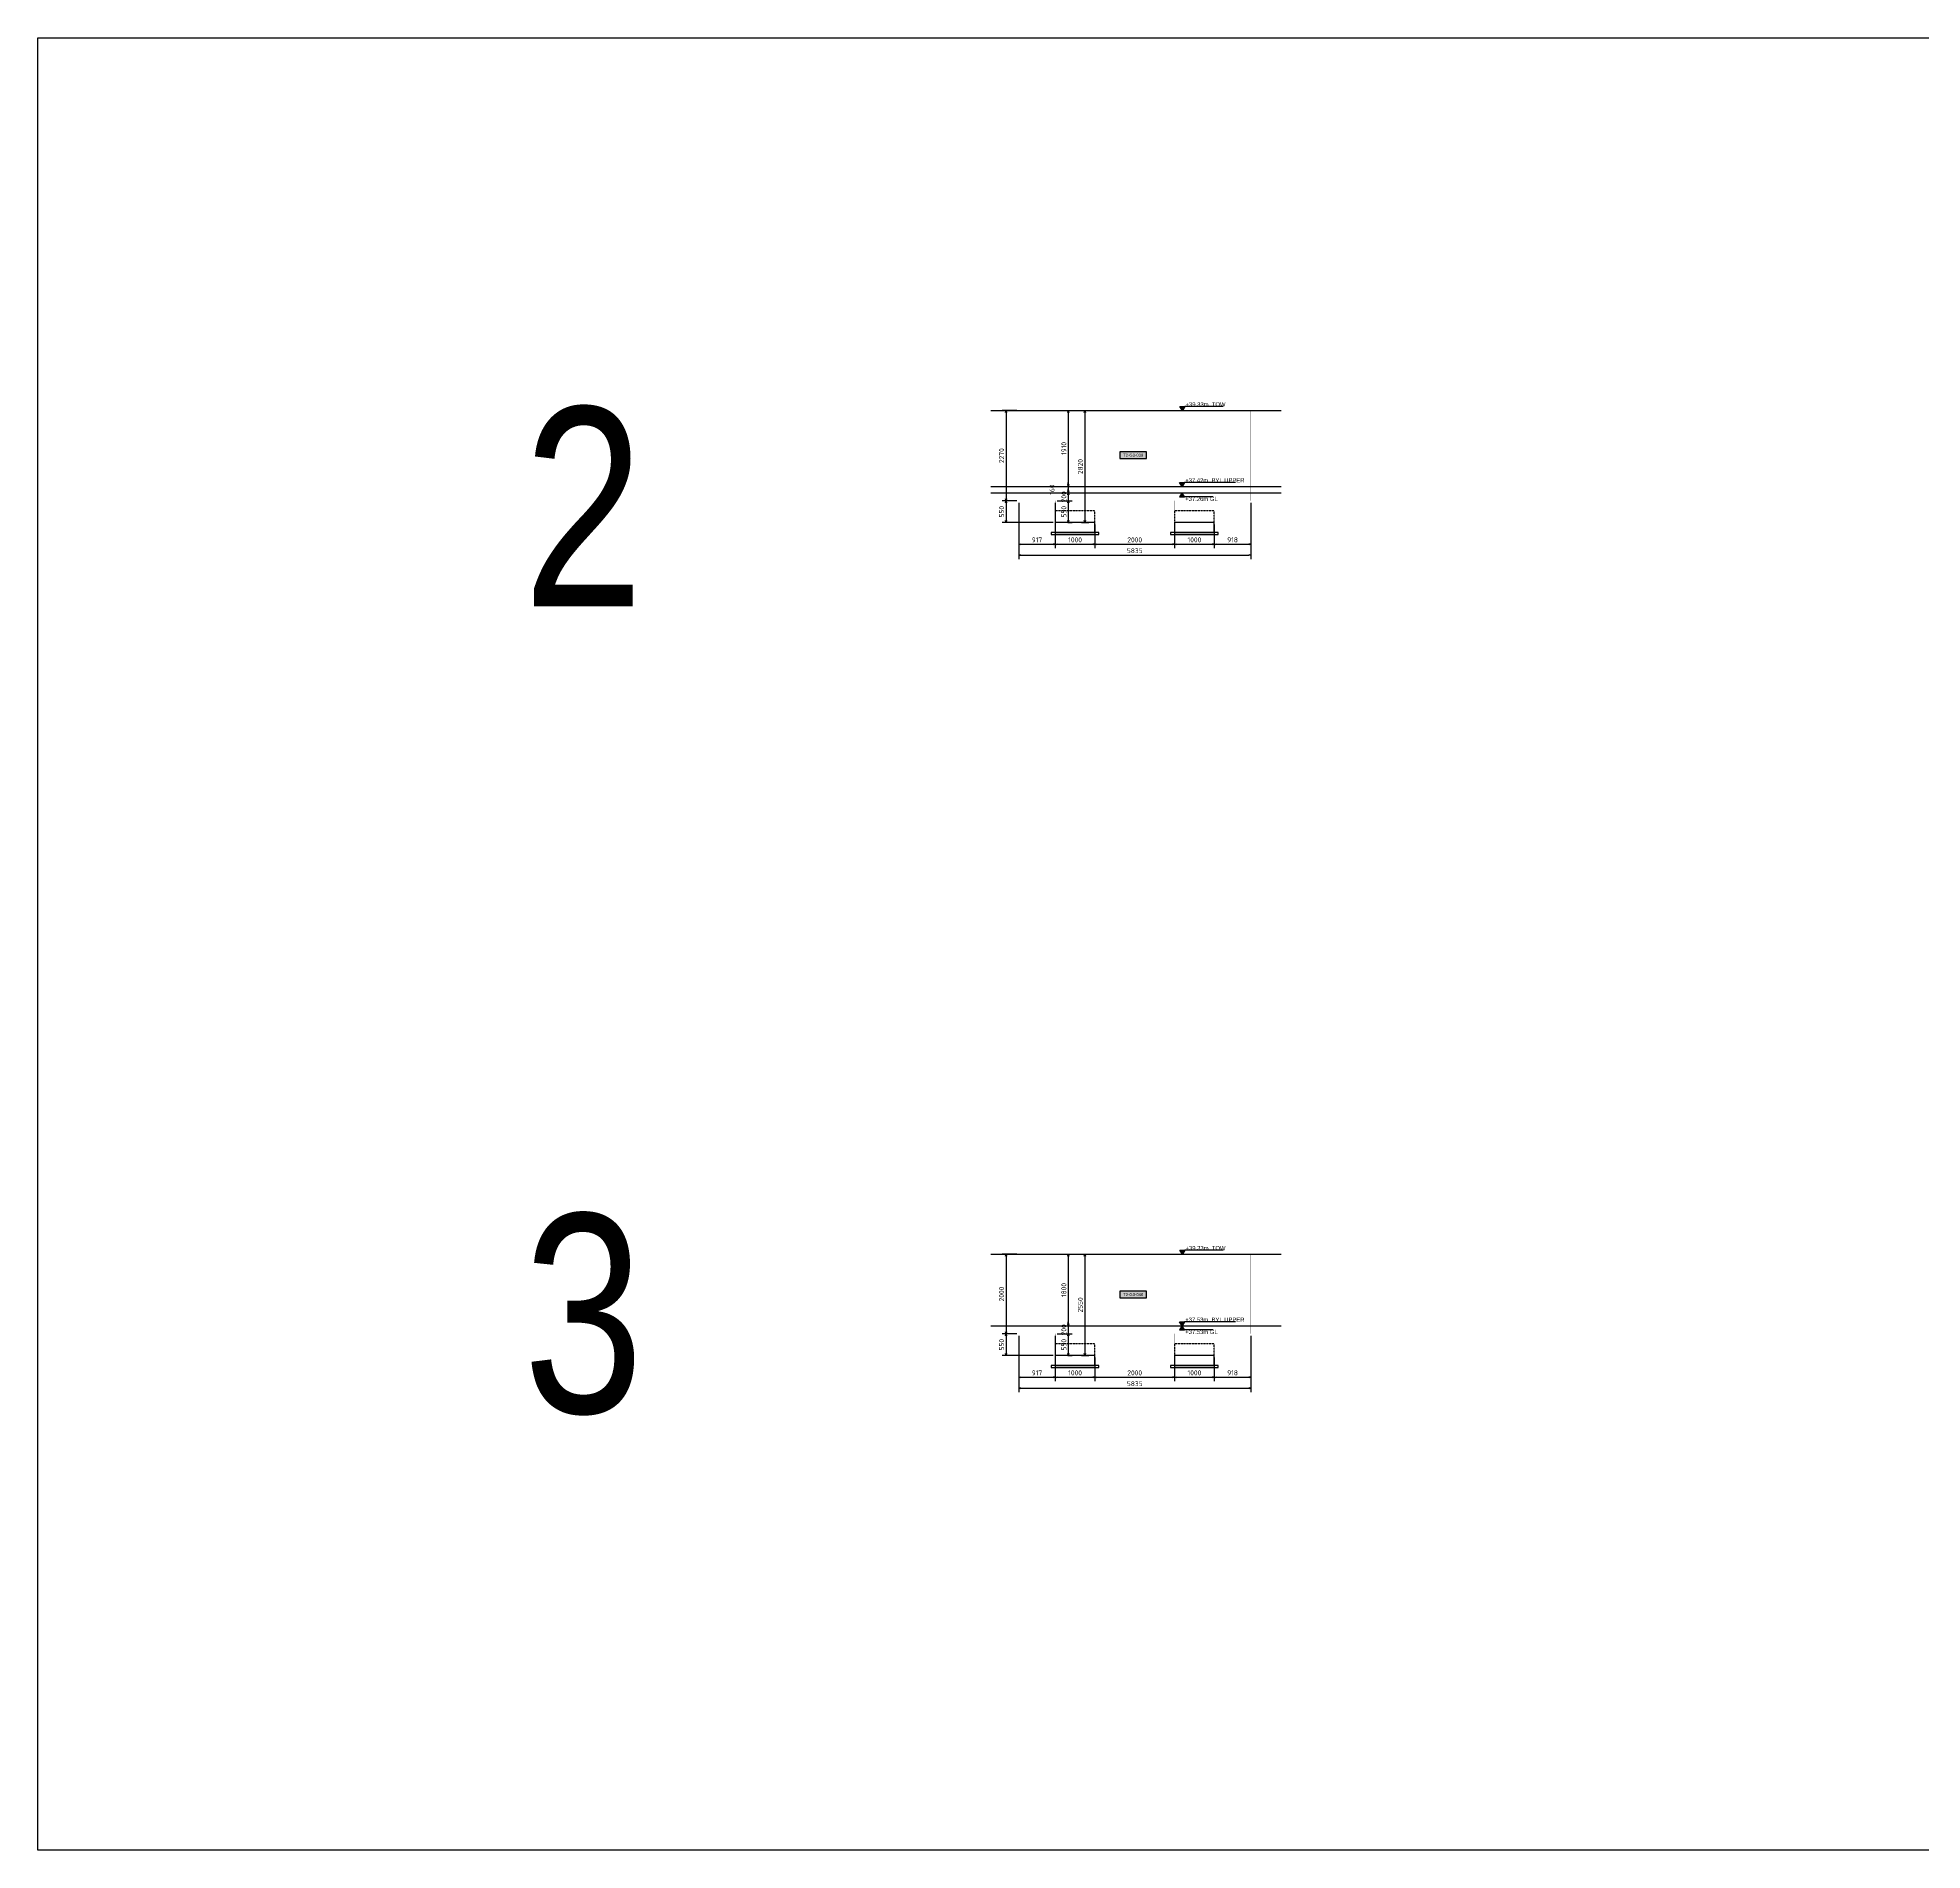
# Model space of a CAD drawing. Header units: centimetres. Extents: x -6122352 to 7132207, y -1694241 to 1947892.
# Drawn here: x 3329152 to 3376530, y 789391 to 834973 of the extents above; entities that cross this region are included whole.
import ezdxf
from ezdxf.enums import TextEntityAlignment as Align

# ---------------------------------------------------------------- set-up
doc = ezdxf.new("R2010")
doc.units = ezdxf.units.CM
doc.header["$MEASUREMENT"] = 0
doc.header["$PDMODE"] = 66
doc.header["$PDSIZE"] = 100
doc.linetypes.add('23585-XR-AR-END-SETTING OUT PLAN$0$HIDDEN', pattern=[0.375, 0.25, -0.125])
doc.linetypes.add('DASHED2', pattern=[0.375, 0.25, -0.125])
for name, color, linetype in [('00-MI-DIM', 7, 'Continuous'), ('@MI-TYPE-01', 30, 'Continuous'), ('@MI-TYPE-02', 6, 'Continuous'), ('JML-Dimension', 1, 'Continuous'), ('PANEL-TAGS', 7, 'Continuous'), ('SECTION', 130, 'Continuous')]:
    doc.layers.add(name, color=color, linetype=linetype)
doc.styles.add('Arial Narrow', font='ARIALN.TTF', dxfattribs={"width": 0.95, "height": 500})
doc.styles.add('PANELTAG_STYLE', font='arial.ttf')
doc.styles.add('Schueco-BEMSTIL', font='isocpeur.ttf', dxfattribs={"width": 0.9})
doc.styles.add('txt-Pisa-std', font='arial.ttf', dxfattribs={"width": 0.8})
doc.dimstyles.new('MI- JWC-TXT-2.5 MM', dxfattribs={"dimscale": 1.5, "dimtxt": 2.5, "dimasz": 1, "dimexe": 2, "dimexo": 1, "dimgap": 1, "dimtad": 1, "dimdec": 0, "dimdsep": 46, "dimtxsty": 'Schueco-BEMSTIL', "dimblk": 'OPEN30', "dimcen": 0, "dimdle": 2, "dimclrd": 140, "dimclre": 8, "dimclrt": 40, "dimadec": 0, "dimazin": 2, "dimtfac": 1, "dimtdec": 0, "dimtix": 1, "dimtmove": 2, "dimatfit": 3, "dimldrblk": 'OPEN', "dimfxl": 2, "dimlwd": -1, "dimlwe": -1, "dimarcsym": 0})

# ---------------------------------------------------------------- blocks, each defined once
blk = doc.blocks.new('_Open30')
at = {"color": 0, "linetype": 'ByBlock', "lineweight": -2}
for p, q in [((-1, 0.27), (0, 0)), ((0, 0), (-1, -0.27)), ((0, 0), (-1, 0))]:
    blk.add_line(p, q, dxfattribs=at)
blk = doc.blocks.new('*D2222')
at = {"layer": '@MI-TYPE-01', "color": 8, "transparency": 16777216}
for p, q in [((3353814, 823278), (3353814, 822133)), ((3354731, 823278), (3354731, 822133))]:
    blk.add_line(p, q, dxfattribs=at)
at = {"layer": '@MI-TYPE-01', "color": 140, "transparency": 16777216}
blk.add_line((3353864, 822233), (3354681, 822233), dxfattribs=at)
at = {"layer": 'Defpoints', "color": 0, "transparency": 16777216}
for p in [(3353814, 823328), (3354731, 823328), (3354731, 822233)]:
    blk.add_point(p, dxfattribs=at)
at = {"layer": '@MI-TYPE-01', "color": 140, "transparency": 16777216, "xscale": 50, "yscale": 50, "zscale": 50, "rotation": 180}
blk.add_blockref('_Open30', (3353814, 822233), dxfattribs=at)
at = {"layer": '@MI-TYPE-01', "color": 140, "transparency": 16777216, "xscale": 50, "yscale": 50, "zscale": 50}
blk.add_blockref('_Open30', (3354731, 822233), dxfattribs=at)
at = {"layer": '@MI-TYPE-01', "color": 40, "transparency": 16777216, "insert": (3354272, 822345), "char_height": 125, "attachment_point": 5, "style": 'Schueco-BEMSTIL'}
blk.add_mtext('917', dxfattribs=at)
blk = doc.blocks.new('_Open')
at = {"color": 0, "linetype": 'ByBlock', "lineweight": -2}
for p, q in [((-1, 0), (0, 0)), ((-1, 0), (0, 0)), ((0, 0), (-1, 0))]:
    blk.add_line(p, q, dxfattribs=at)
blk = doc.blocks.new('*D2223')
at = {"layer": '@MI-TYPE-01', "color": 8, "transparency": 16777216}
for p, q in [((3354731, 823278), (3354731, 822133)), ((3355731, 822728), (3355731, 822133))]:
    blk.add_line(p, q, dxfattribs=at)
at = {"layer": '@MI-TYPE-01', "color": 140, "transparency": 16777216}
blk.add_line((3354781, 822233), (3355681, 822233), dxfattribs=at)
at = {"layer": 'Defpoints', "color": 0, "transparency": 16777216}
for p in [(3354731, 823328), (3355731, 822778), (3355731, 822233)]:
    blk.add_point(p, dxfattribs=at)
at = {"layer": '@MI-TYPE-01', "color": 140, "transparency": 16777216, "xscale": 50, "yscale": 50, "zscale": 50, "rotation": 180}
blk.add_blockref('_Open30', (3354731, 822233), dxfattribs=at)
at = {"layer": '@MI-TYPE-01', "color": 140, "transparency": 16777216, "xscale": 50, "yscale": 50, "zscale": 50}
blk.add_blockref('_Open30', (3355731, 822233), dxfattribs=at)
at = {"layer": '@MI-TYPE-01', "color": 40, "transparency": 16777216, "insert": (3355231, 822345), "char_height": 125, "attachment_point": 5, "style": 'Schueco-BEMSTIL'}
blk.add_mtext('1000', dxfattribs=at)
blk = doc.blocks.new('*D2224')
at = {"layer": '@MI-TYPE-01', "color": 8, "transparency": 16777216}
for p, q in [((3355731, 822728), (3355731, 822133)), ((3357731, 822728), (3357731, 822133))]:
    blk.add_line(p, q, dxfattribs=at)
at = {"layer": '@MI-TYPE-01', "color": 140, "transparency": 16777216}
blk.add_line((3355781, 822233), (3357681, 822233), dxfattribs=at)
at = {"layer": 'Defpoints', "color": 0, "transparency": 16777216}
for p in [(3355731, 822778), (3357731, 822778), (3357731, 822233)]:
    blk.add_point(p, dxfattribs=at)
at = {"layer": '@MI-TYPE-01', "color": 140, "transparency": 16777216, "xscale": 50, "yscale": 50, "zscale": 50, "rotation": 180}
blk.add_blockref('_Open30', (3355731, 822233), dxfattribs=at)
at = {"layer": '@MI-TYPE-01', "color": 140, "transparency": 16777216, "xscale": 50, "yscale": 50, "zscale": 50}
blk.add_blockref('_Open30', (3357731, 822233), dxfattribs=at)
at = {"layer": '@MI-TYPE-01', "color": 40, "transparency": 16777216, "insert": (3356731, 822345), "char_height": 125, "attachment_point": 5, "style": 'Schueco-BEMSTIL'}
blk.add_mtext('2000', dxfattribs=at)
blk = doc.blocks.new('*D2225')
at = {"layer": '@MI-TYPE-01', "color": 8, "transparency": 16777216}
for p, q in [((3357731, 822728), (3357731, 822133)), ((3358731, 822728), (3358731, 822133))]:
    blk.add_line(p, q, dxfattribs=at)
at = {"layer": '@MI-TYPE-01', "color": 140, "transparency": 16777216}
blk.add_line((3357781, 822233), (3358681, 822233), dxfattribs=at)
at = {"layer": 'Defpoints', "color": 0, "transparency": 16777216}
for p in [(3357731, 822778), (3358731, 822778), (3358731, 822233)]:
    blk.add_point(p, dxfattribs=at)
at = {"layer": '@MI-TYPE-01', "color": 140, "transparency": 16777216, "xscale": 50, "yscale": 50, "zscale": 50, "rotation": 180}
blk.add_blockref('_Open30', (3357731, 822233), dxfattribs=at)
at = {"layer": '@MI-TYPE-01', "color": 140, "transparency": 16777216, "xscale": 50, "yscale": 50, "zscale": 50}
blk.add_blockref('_Open30', (3358731, 822233), dxfattribs=at)
at = {"layer": '@MI-TYPE-01', "color": 40, "transparency": 16777216, "insert": (3358231, 822345), "char_height": 125, "attachment_point": 5, "style": 'Schueco-BEMSTIL'}
blk.add_mtext('1000', dxfattribs=at)
blk = doc.blocks.new('*D2226')
at = {"layer": '@MI-TYPE-01', "color": 8, "transparency": 16777216}
for p, q in [((3359649, 823278), (3359649, 822133)), ((3358731, 822728), (3358731, 822133))]:
    blk.add_line(p, q, dxfattribs=at)
at = {"layer": '@MI-TYPE-01', "color": 140, "transparency": 16777216}
blk.add_line((3358781, 822233), (3359599, 822233), dxfattribs=at)
at = {"layer": 'Defpoints', "color": 0, "transparency": 16777216}
for p in [(3359649, 823328), (3358731, 822778), (3359649, 822233)]:
    blk.add_point(p, dxfattribs=at)
at = {"layer": '@MI-TYPE-01', "color": 140, "transparency": 16777216, "xscale": 50, "yscale": 50, "zscale": 50, "rotation": 180}
blk.add_blockref('_Open30', (3358731, 822233), dxfattribs=at)
at = {"layer": '@MI-TYPE-01', "color": 140, "transparency": 16777216, "xscale": 50, "yscale": 50, "zscale": 50}
blk.add_blockref('_Open30', (3359649, 822233), dxfattribs=at)
at = {"layer": '@MI-TYPE-01', "color": 40, "transparency": 16777216, "insert": (3359190, 822345), "char_height": 125, "attachment_point": 5, "style": 'Schueco-BEMSTIL'}
blk.add_mtext('918', dxfattribs=at)
blk = doc.blocks.new('*D2215')
at = {"layer": '@MI-TYPE-01', "color": 8, "transparency": 16777216}
for p, q in [((3353814, 823278), (3353814, 821861)), ((3359649, 823278), (3359649, 821861))]:
    blk.add_line(p, q, dxfattribs=at)
at = {"layer": '@MI-TYPE-01', "color": 140, "transparency": 16777216}
blk.add_line((3353864, 821961), (3359599, 821961), dxfattribs=at)
at = {"layer": 'Defpoints', "color": 0, "transparency": 16777216}
for p in [(3353814, 823328), (3359649, 823328), (3359649, 821961)]:
    blk.add_point(p, dxfattribs=at)
at = {"layer": '@MI-TYPE-01', "color": 140, "transparency": 16777216, "xscale": 50, "yscale": 50, "zscale": 50, "rotation": 180}
blk.add_blockref('_Open30', (3353814, 821961), dxfattribs=at)
at = {"layer": '@MI-TYPE-01', "color": 140, "transparency": 16777216, "xscale": 50, "yscale": 50, "zscale": 50}
blk.add_blockref('_Open30', (3359649, 821961), dxfattribs=at)
at = {"layer": '@MI-TYPE-01', "color": 40, "transparency": 16777216, "insert": (3356731, 822073), "char_height": 125, "attachment_point": 5, "style": 'Schueco-BEMSTIL'}
blk.add_mtext('5835', dxfattribs=at)
blk = doc.blocks.new('*D2216')
at = {"layer": '@MI-TYPE-01', "color": 8, "transparency": 16777216}
for p, q in [((3353764, 825598), (3353395, 825598)), ((3353764, 823328), (3353395, 823328))]:
    blk.add_line(p, q, dxfattribs=at)
at = {"layer": '@MI-TYPE-01', "color": 140, "transparency": 16777216}
blk.add_line((3353495, 825548), (3353495, 823378), dxfattribs=at)
at = {"layer": 'Defpoints', "color": 0, "transparency": 16777216}
for p in [(3353814, 825598), (3353495, 823328), (3353814, 823328)]:
    blk.add_point(p, dxfattribs=at)
at = {"layer": '@MI-TYPE-01', "color": 140, "transparency": 16777216, "xscale": 50, "yscale": 50, "zscale": 50}
for p, rotation in [((3353495, 825598), 90), ((3353495, 823328), 270)]:
    blk.add_blockref('_Open30', p, dxfattribs=dict(at, rotation=rotation))
at = {"layer": '@MI-TYPE-01', "color": 40, "transparency": 16777216, "insert": (3353382, 824463), "char_height": 125, "attachment_point": 5, "rotation": 90, "style": 'Schueco-BEMSTIL'}
blk.add_mtext('2270', dxfattribs=at)
blk = doc.blocks.new('*D2217')
at = {"layer": '@MI-TYPE-01', "color": 8, "transparency": 16777216}
for p, q in [((3353764, 823328), (3353395, 823328)), ((3354681, 822778), (3353395, 822778))]:
    blk.add_line(p, q, dxfattribs=at)
at = {"layer": '@MI-TYPE-01', "color": 140, "transparency": 16777216}
blk.add_line((3353495, 823278), (3353495, 822828), dxfattribs=at)
at = {"layer": 'Defpoints', "color": 0, "transparency": 16777216}
for p in [(3353814, 823328), (3353495, 822778), (3354731, 822778)]:
    blk.add_point(p, dxfattribs=at)
at = {"layer": '@MI-TYPE-01', "color": 140, "transparency": 16777216, "xscale": 50, "yscale": 50, "zscale": 50}
for p, rotation in [((3353495, 823328), 90), ((3353495, 822778), 270)]:
    blk.add_blockref('_Open30', p, dxfattribs=dict(at, rotation=rotation))
at = {"layer": '@MI-TYPE-01', "color": 40, "transparency": 16777216, "insert": (3353382, 823053), "char_height": 125, "attachment_point": 5, "rotation": 90, "style": 'Schueco-BEMSTIL'}
blk.add_mtext('550', dxfattribs=at)
blk = doc.blocks.new('*U2058')
at = {"layer": 'JML-Dimension'}
h = blk.add_hatch(color=10, dxfattribs=at)
h.dxf.hatch_style = 1
h.paths.add_polyline_path([(0, 0), (-1.5, 2.4), (1.5, 2.4)])
blk.add_line((24.3, 2.4), (1.5, 2.4), dxfattribs=at)
blk.add_lwpolyline([(0, 0), (-1.5, 2.4), (1.5, 2.4), (0, 0)], dxfattribs=at)
at = {"color": 5, "style": 'txt-Pisa-std', "width": 0.8}
blk.add_attdef('+0.0', text='', height=2.5, dxfattribs=at).set_placement((1.9, 2.4), align=Align.BOTTOM_LEFT)
blk = doc.blocks.new('*U2056')
at = {"layer": 'JML-Dimension'}
h = blk.add_hatch(color=10, dxfattribs=at)
h.dxf.hatch_style = 1
h.paths.add_polyline_path([(0, 0), (-1.5, 2.4), (1.5, 2.4)])
blk.add_line((31.8, 2.4), (1.5, 2.4), dxfattribs=at)
blk.add_lwpolyline([(0, 0), (-1.5, 2.4), (1.5, 2.4), (0, 0)], dxfattribs=at)
at = {"color": 5, "style": 'txt-Pisa-std', "width": 0.8}
blk.add_attdef('+0.0', text='', height=2.5, dxfattribs=at).set_placement((1.9, 2.4), align=Align.BOTTOM_LEFT)
blk = doc.blocks.new('*U2214')
at = {"layer": 'JML-Dimension'}
h = blk.add_hatch(color=10, dxfattribs=at)
h.dxf.hatch_style = 1
h.paths.add_polyline_path([(0, 0), (-1.5, 2.4), (1.5, 2.4)])
blk.add_line((18.4, 2.4), (1.5, 2.4), dxfattribs=at)
blk.add_lwpolyline([(0, 0), (-1.5, 2.4), (1.5, 2.4), (0, 0)], dxfattribs=at)
at = {"color": 5, "style": 'txt-Pisa-std', "width": 0.8}
blk.add_attdef('+0.0', text='', height=2.5, dxfattribs=at).set_placement((1.9, 2.4), align=Align.BOTTOM_LEFT)
blk = doc.blocks.new('*D2218')
at = {"layer": '@MI-TYPE-01', "color": 8, "transparency": 16777216}
for p, q in [((3355396, 825598), (3355576, 825598)), ((3355396, 822778), (3355576, 822778))]:
    blk.add_line(p, q, dxfattribs=at)
at = {"layer": '@MI-TYPE-01', "color": 140, "transparency": 16777216}
blk.add_line((3355476, 825548), (3355476, 822828), dxfattribs=at)
at = {"layer": 'Defpoints', "color": 0, "transparency": 16777216}
for p in [(3355346, 825598), (3355346, 822778), (3355476, 822778)]:
    blk.add_point(p, dxfattribs=at)
at = {"layer": '@MI-TYPE-01', "color": 140, "transparency": 16777216, "xscale": 50, "yscale": 50, "zscale": 50}
for p, rotation in [((3355476, 825598), 90), ((3355476, 822778), 270)]:
    blk.add_blockref('_Open30', p, dxfattribs=dict(at, rotation=rotation))
at = {"layer": '@MI-TYPE-01', "color": 40, "transparency": 16777216, "insert": (3355364, 824188), "char_height": 125, "attachment_point": 5, "rotation": 90, "style": 'Schueco-BEMSTIL'}
blk.add_mtext('2820', dxfattribs=at)
blk = doc.blocks.new('*D2219')
at = {"layer": '@MI-TYPE-01', "color": 8, "transparency": 16777216}
for p, q in [((3355050, 825598), (3355161, 825598)), ((3355050, 823688), (3355161, 823688))]:
    blk.add_line(p, q, dxfattribs=at)
at = {"layer": '@MI-TYPE-01', "color": 140, "transparency": 16777216}
blk.add_line((3355061, 825548), (3355061, 823738), dxfattribs=at)
at = {"layer": 'Defpoints', "color": 0, "transparency": 16777216}
for p in [(3355000, 825598), (3355000, 823688), (3355061, 823688)]:
    blk.add_point(p, dxfattribs=at)
at = {"layer": '@MI-TYPE-01', "color": 140, "transparency": 16777216, "xscale": 50, "yscale": 50, "zscale": 50}
for p, rotation in [((3355061, 825598), 90), ((3355061, 823688), 270)]:
    blk.add_blockref('_Open30', p, dxfattribs=dict(at, rotation=rotation))
at = {"layer": '@MI-TYPE-01', "color": 40, "transparency": 16777216, "insert": (3354949, 824643), "char_height": 125, "attachment_point": 5, "rotation": 90, "style": 'Schueco-BEMSTIL'}
blk.add_mtext('1910', dxfattribs=at)
blk = doc.blocks.new('*D2220')
at = {"layer": '@MI-TYPE-01', "color": 8, "transparency": 16777216}
for p, q in [((3354936, 823528), (3355161, 823528)), ((3355050, 823688), (3355161, 823688))]:
    blk.add_line(p, q, dxfattribs=at)
at = {"layer": '@MI-TYPE-01', "color": 140, "transparency": 16777216}
for p, q in [((3355061, 823738), (3355061, 823788)), ((3355061, 823688), (3355061, 823528)), ((3355061, 823478), (3355061, 823428))]:
    blk.add_line(p, q, dxfattribs=at)
at = {"layer": 'Defpoints', "color": 0, "transparency": 16777216}
for p in [(3354886, 823528), (3355000, 823688), (3355061, 823528)]:
    blk.add_point(p, dxfattribs=at)
at = {"layer": '@MI-TYPE-01', "color": 140, "transparency": 16777216, "xscale": 50, "yscale": 50, "zscale": 50}
for p, rotation in [((3355061, 823688), 270), ((3355061, 823528), 90)]:
    blk.add_blockref('_Open30', p, dxfattribs=dict(at, rotation=rotation))
at = {"layer": '@MI-TYPE-01', "color": 40, "transparency": 16777216, "insert": (3354651, 823608), "char_height": 125, "attachment_point": 5, "rotation": 90, "style": 'Schueco-BEMSTIL'}
blk.add_mtext('160', dxfattribs=at)
blk = doc.blocks.new('*D2221')
at = {"layer": '@MI-TYPE-01', "color": 8, "transparency": 16777216}
for p, q in [((3354781, 823328), (3355161, 823328)), ((3355048, 822778), (3355161, 822778))]:
    blk.add_line(p, q, dxfattribs=at)
at = {"layer": '@MI-TYPE-01', "color": 140, "transparency": 16777216}
blk.add_line((3355061, 823278), (3355061, 822828), dxfattribs=at)
at = {"layer": 'Defpoints', "color": 0, "transparency": 16777216}
for p in [(3354731, 823328), (3354998, 822778), (3355061, 822778)]:
    blk.add_point(p, dxfattribs=at)
at = {"layer": '@MI-TYPE-01', "color": 140, "transparency": 16777216, "xscale": 50, "yscale": 50, "zscale": 50}
for p, rotation in [((3355061, 823328), 90), ((3355061, 822778), 270)]:
    blk.add_blockref('_Open30', p, dxfattribs=dict(at, rotation=rotation))
at = {"layer": '@MI-TYPE-01', "color": 40, "transparency": 16777216, "insert": (3354949, 823053), "char_height": 125, "attachment_point": 5, "rotation": 90, "style": 'Schueco-BEMSTIL'}
blk.add_mtext('550', dxfattribs=at)
blk = doc.blocks.new('PANELTAG')
at = {"layer": 'PANEL-TAGS', "color": 1}
blk.add_lwpolyline([(-13.5, -3.3), (13.5, -3.3), (13.5, 3.3), (-13.5, 3.3)], close=True, dxfattribs=at)
at = {"layer": 'PANEL-TAGS', "color": 40, "true_color": 0xffd700}
blk.add_solid([(-13.5, -3.3), (13.5, -3.3), (-13.5, 3.3), (13.5, 3.3)], dxfattribs=at)
at = {"layer": 'PANEL-TAGS', "color": 5, "style": 'PANELTAG_STYLE', "width": 0.85}
blk.add_attdef('TAGNO', text='', height=3, dxfattribs=at).set_placement((0, 0), align=Align.MIDDLE)
blk = doc.blocks.new('T1-FOOTING ELEVATION')
at = {"color": 9}
blk.add_lwpolyline([(-600, -250), (600, -250), (600, -300), (-600, -300)], close=True, dxfattribs=at)
at = {"layer": '@MI-TYPE-01', "color": 114, "linetype": '23585-XR-AR-END-SETTING OUT PLAN$0$HIDDEN', "ltscale": 20, "true_color": 0x139b48}
blk.add_lwpolyline([(-500, 0), (-500, 300), (500, 300), (500, 0)], dxfattribs=at)
at = {"layer": '@MI-TYPE-01', "color": 114, "true_color": 0x139b48}
blk.add_lwpolyline([(-500, 0), (500, 0), (500, -250), (-500, -250)], close=True, dxfattribs=at)
blk = doc.blocks.new('*D2321')
at = {"layer": '@MI-TYPE-01', "color": 8, "transparency": 16777216}
for p, q in [((3354936, 823528), (3355161, 823528)), ((3354781, 823328), (3355161, 823328))]:
    blk.add_line(p, q, dxfattribs=at)
at = {"layer": '@MI-TYPE-01', "color": 140, "transparency": 16777216}
for p, q in [((3355061, 823578), (3355061, 823628)), ((3355061, 823528), (3355061, 823328)), ((3355061, 823278), (3355061, 823228))]:
    blk.add_line(p, q, dxfattribs=at)
at = {"layer": 'Defpoints', "color": 0, "transparency": 16777216}
for p in [(3354886, 823528), (3354731, 823328), (3355061, 823328)]:
    blk.add_point(p, dxfattribs=at)
at = {"layer": '@MI-TYPE-01', "color": 140, "transparency": 16777216, "xscale": 50, "yscale": 50, "zscale": 50}
for p, rotation in [((3355061, 823528), 270), ((3355061, 823328), 90)]:
    blk.add_blockref('_Open30', p, dxfattribs=dict(at, rotation=rotation))
at = {"layer": '@MI-TYPE-01', "color": 40, "transparency": 16777216, "insert": (3354949, 823428), "char_height": 125, "attachment_point": 5, "rotation": 90, "style": 'Schueco-BEMSTIL'}
blk.add_mtext('200', dxfattribs=at)
blk = doc.blocks.new('*D2323')
at = {"layer": '@MI-TYPE-01', "color": 8, "transparency": 16777216}
for p, q in [((3353814, 802331), (3353814, 801186)), ((3354731, 802331), (3354731, 801186))]:
    blk.add_line(p, q, dxfattribs=at)
at = {"layer": '@MI-TYPE-01', "color": 140, "transparency": 16777216}
blk.add_line((3353864, 801286), (3354681, 801286), dxfattribs=at)
at = {"layer": 'Defpoints', "color": 0, "transparency": 16777216}
for p in [(3353814, 802381), (3354731, 802381), (3354731, 801286)]:
    blk.add_point(p, dxfattribs=at)
at = {"layer": '@MI-TYPE-01', "color": 140, "transparency": 16777216, "xscale": 50, "yscale": 50, "zscale": 50, "rotation": 180}
blk.add_blockref('_Open30', (3353814, 801286), dxfattribs=at)
at = {"layer": '@MI-TYPE-01', "color": 140, "transparency": 16777216, "xscale": 50, "yscale": 50, "zscale": 50}
blk.add_blockref('_Open30', (3354731, 801286), dxfattribs=at)
at = {"layer": '@MI-TYPE-01', "color": 40, "transparency": 16777216, "insert": (3354272, 801398), "char_height": 125, "attachment_point": 5, "style": 'Schueco-BEMSTIL'}
blk.add_mtext('917', dxfattribs=at)
blk = doc.blocks.new('*D2324')
at = {"layer": '@MI-TYPE-01', "color": 8, "transparency": 16777216}
for p, q in [((3354731, 802331), (3354731, 801186)), ((3355731, 801781), (3355731, 801186))]:
    blk.add_line(p, q, dxfattribs=at)
at = {"layer": '@MI-TYPE-01', "color": 140, "transparency": 16777216}
blk.add_line((3354781, 801286), (3355681, 801286), dxfattribs=at)
at = {"layer": 'Defpoints', "color": 0, "transparency": 16777216}
for p in [(3354731, 802381), (3355731, 801831), (3355731, 801286)]:
    blk.add_point(p, dxfattribs=at)
at = {"layer": '@MI-TYPE-01', "color": 140, "transparency": 16777216, "xscale": 50, "yscale": 50, "zscale": 50, "rotation": 180}
blk.add_blockref('_Open30', (3354731, 801286), dxfattribs=at)
at = {"layer": '@MI-TYPE-01', "color": 140, "transparency": 16777216, "xscale": 50, "yscale": 50, "zscale": 50}
blk.add_blockref('_Open30', (3355731, 801286), dxfattribs=at)
at = {"layer": '@MI-TYPE-01', "color": 40, "transparency": 16777216, "insert": (3355231, 801398), "char_height": 125, "attachment_point": 5, "style": 'Schueco-BEMSTIL'}
blk.add_mtext('1000', dxfattribs=at)
blk = doc.blocks.new('*D2325')
at = {"layer": '@MI-TYPE-01', "color": 8, "transparency": 16777216}
for p, q in [((3355731, 801781), (3355731, 801186)), ((3357731, 801781), (3357731, 801186))]:
    blk.add_line(p, q, dxfattribs=at)
at = {"layer": '@MI-TYPE-01', "color": 140, "transparency": 16777216}
blk.add_line((3355781, 801286), (3357681, 801286), dxfattribs=at)
at = {"layer": 'Defpoints', "color": 0, "transparency": 16777216}
for p in [(3355731, 801831), (3357731, 801831), (3357731, 801286)]:
    blk.add_point(p, dxfattribs=at)
at = {"layer": '@MI-TYPE-01', "color": 140, "transparency": 16777216, "xscale": 50, "yscale": 50, "zscale": 50, "rotation": 180}
blk.add_blockref('_Open30', (3355731, 801286), dxfattribs=at)
at = {"layer": '@MI-TYPE-01', "color": 140, "transparency": 16777216, "xscale": 50, "yscale": 50, "zscale": 50}
blk.add_blockref('_Open30', (3357731, 801286), dxfattribs=at)
at = {"layer": '@MI-TYPE-01', "color": 40, "transparency": 16777216, "insert": (3356731, 801398), "char_height": 125, "attachment_point": 5, "style": 'Schueco-BEMSTIL'}
blk.add_mtext('2000', dxfattribs=at)
blk = doc.blocks.new('*D2326')
at = {"layer": '@MI-TYPE-01', "color": 8, "transparency": 16777216}
for p, q in [((3357731, 801781), (3357731, 801186)), ((3358731, 801781), (3358731, 801186))]:
    blk.add_line(p, q, dxfattribs=at)
at = {"layer": '@MI-TYPE-01', "color": 140, "transparency": 16777216}
blk.add_line((3357781, 801286), (3358681, 801286), dxfattribs=at)
at = {"layer": 'Defpoints', "color": 0, "transparency": 16777216}
for p in [(3357731, 801831), (3358731, 801831), (3358731, 801286)]:
    blk.add_point(p, dxfattribs=at)
at = {"layer": '@MI-TYPE-01', "color": 140, "transparency": 16777216, "xscale": 50, "yscale": 50, "zscale": 50, "rotation": 180}
blk.add_blockref('_Open30', (3357731, 801286), dxfattribs=at)
at = {"layer": '@MI-TYPE-01', "color": 140, "transparency": 16777216, "xscale": 50, "yscale": 50, "zscale": 50}
blk.add_blockref('_Open30', (3358731, 801286), dxfattribs=at)
at = {"layer": '@MI-TYPE-01', "color": 40, "transparency": 16777216, "insert": (3358231, 801398), "char_height": 125, "attachment_point": 5, "style": 'Schueco-BEMSTIL'}
blk.add_mtext('1000', dxfattribs=at)
blk = doc.blocks.new('*D2327')
at = {"layer": '@MI-TYPE-01', "color": 8, "transparency": 16777216}
for p, q in [((3359649, 802331), (3359649, 801186)), ((3358731, 801781), (3358731, 801186))]:
    blk.add_line(p, q, dxfattribs=at)
at = {"layer": '@MI-TYPE-01', "color": 140, "transparency": 16777216}
blk.add_line((3358781, 801286), (3359599, 801286), dxfattribs=at)
at = {"layer": 'Defpoints', "color": 0, "transparency": 16777216}
for p in [(3359649, 802381), (3358731, 801831), (3359649, 801286)]:
    blk.add_point(p, dxfattribs=at)
at = {"layer": '@MI-TYPE-01', "color": 140, "transparency": 16777216, "xscale": 50, "yscale": 50, "zscale": 50, "rotation": 180}
blk.add_blockref('_Open30', (3358731, 801286), dxfattribs=at)
at = {"layer": '@MI-TYPE-01', "color": 140, "transparency": 16777216, "xscale": 50, "yscale": 50, "zscale": 50}
blk.add_blockref('_Open30', (3359649, 801286), dxfattribs=at)
at = {"layer": '@MI-TYPE-01', "color": 40, "transparency": 16777216, "insert": (3359190, 801398), "char_height": 125, "attachment_point": 5, "style": 'Schueco-BEMSTIL'}
blk.add_mtext('918', dxfattribs=at)
blk = doc.blocks.new('*D2328')
at = {"layer": '@MI-TYPE-01', "color": 8, "transparency": 16777216}
for p, q in [((3353814, 802331), (3353814, 800913)), ((3359649, 802331), (3359649, 800913))]:
    blk.add_line(p, q, dxfattribs=at)
at = {"layer": '@MI-TYPE-01', "color": 140, "transparency": 16777216}
blk.add_line((3353864, 801013), (3359599, 801013), dxfattribs=at)
at = {"layer": 'Defpoints', "color": 0, "transparency": 16777216}
for p in [(3353814, 802381), (3359649, 802381), (3359649, 801013)]:
    blk.add_point(p, dxfattribs=at)
at = {"layer": '@MI-TYPE-01', "color": 140, "transparency": 16777216, "xscale": 50, "yscale": 50, "zscale": 50, "rotation": 180}
blk.add_blockref('_Open30', (3353814, 801013), dxfattribs=at)
at = {"layer": '@MI-TYPE-01', "color": 140, "transparency": 16777216, "xscale": 50, "yscale": 50, "zscale": 50}
blk.add_blockref('_Open30', (3359649, 801013), dxfattribs=at)
at = {"layer": '@MI-TYPE-01', "color": 40, "transparency": 16777216, "insert": (3356731, 801126), "char_height": 125, "attachment_point": 5, "style": 'Schueco-BEMSTIL'}
blk.add_mtext('5835', dxfattribs=at)
blk = doc.blocks.new('*D2329')
at = {"layer": '@MI-TYPE-01', "color": 8, "transparency": 16777216}
for p, q in [((3353764, 804381), (3353395, 804381)), ((3353764, 802381), (3353395, 802381))]:
    blk.add_line(p, q, dxfattribs=at)
at = {"layer": '@MI-TYPE-01', "color": 140, "transparency": 16777216}
blk.add_line((3353495, 804331), (3353495, 802431), dxfattribs=at)
at = {"layer": 'Defpoints', "color": 0, "transparency": 16777216}
for p in [(3353814, 804381), (3353495, 802381), (3353814, 802381)]:
    blk.add_point(p, dxfattribs=at)
at = {"layer": '@MI-TYPE-01', "color": 140, "transparency": 16777216, "xscale": 50, "yscale": 50, "zscale": 50}
for p, rotation in [((3353495, 804381), 90), ((3353495, 802381), 270)]:
    blk.add_blockref('_Open30', p, dxfattribs=dict(at, rotation=rotation))
at = {"layer": '@MI-TYPE-01', "color": 40, "transparency": 16777216, "insert": (3353382, 803381), "char_height": 125, "attachment_point": 5, "rotation": 90, "style": 'Schueco-BEMSTIL'}
blk.add_mtext('2000', dxfattribs=at)
blk = doc.blocks.new('*D2330')
at = {"layer": '@MI-TYPE-01', "color": 8, "transparency": 16777216}
for p, q in [((3353764, 802381), (3353395, 802381)), ((3354681, 801831), (3353395, 801831))]:
    blk.add_line(p, q, dxfattribs=at)
at = {"layer": '@MI-TYPE-01', "color": 140, "transparency": 16777216}
blk.add_line((3353495, 802331), (3353495, 801881), dxfattribs=at)
at = {"layer": 'Defpoints', "color": 0, "transparency": 16777216}
for p in [(3353814, 802381), (3353495, 801831), (3354731, 801831)]:
    blk.add_point(p, dxfattribs=at)
at = {"layer": '@MI-TYPE-01', "color": 140, "transparency": 16777216, "xscale": 50, "yscale": 50, "zscale": 50}
for p, rotation in [((3353495, 802381), 90), ((3353495, 801831), 270)]:
    blk.add_blockref('_Open30', p, dxfattribs=dict(at, rotation=rotation))
at = {"layer": '@MI-TYPE-01', "color": 40, "transparency": 16777216, "insert": (3353382, 802106), "char_height": 125, "attachment_point": 5, "rotation": 90, "style": 'Schueco-BEMSTIL'}
blk.add_mtext('550', dxfattribs=at)
blk = doc.blocks.new('*D2331')
at = {"layer": '@MI-TYPE-01', "color": 8, "transparency": 16777216}
for p, q in [((3355396, 804381), (3355576, 804381)), ((3355396, 801831), (3355576, 801831))]:
    blk.add_line(p, q, dxfattribs=at)
at = {"layer": '@MI-TYPE-01', "color": 140, "transparency": 16777216}
blk.add_line((3355476, 804331), (3355476, 801881), dxfattribs=at)
at = {"layer": 'Defpoints', "color": 0, "transparency": 16777216}
for p in [(3355346, 804381), (3355346, 801831), (3355476, 801831)]:
    blk.add_point(p, dxfattribs=at)
at = {"layer": '@MI-TYPE-01', "color": 140, "transparency": 16777216, "xscale": 50, "yscale": 50, "zscale": 50}
for p, rotation in [((3355476, 804381), 90), ((3355476, 801831), 270)]:
    blk.add_blockref('_Open30', p, dxfattribs=dict(at, rotation=rotation))
at = {"layer": '@MI-TYPE-01', "color": 40, "transparency": 16777216, "insert": (3355364, 803106), "char_height": 125, "attachment_point": 5, "rotation": 90, "style": 'Schueco-BEMSTIL'}
blk.add_mtext('2550', dxfattribs=at)
blk = doc.blocks.new('*D2332')
at = {"layer": '@MI-TYPE-01', "color": 8, "transparency": 16777216}
for p, q in [((3355050, 804381), (3355161, 804381)), ((3355050, 802581), (3355161, 802581))]:
    blk.add_line(p, q, dxfattribs=at)
at = {"layer": '@MI-TYPE-01', "color": 140, "transparency": 16777216}
blk.add_line((3355061, 804331), (3355061, 802631), dxfattribs=at)
at = {"layer": 'Defpoints', "color": 0, "transparency": 16777216}
for p in [(3355000, 804381), (3355000, 802581), (3355061, 802581)]:
    blk.add_point(p, dxfattribs=at)
at = {"layer": '@MI-TYPE-01', "color": 140, "transparency": 16777216, "xscale": 50, "yscale": 50, "zscale": 50}
for p, rotation in [((3355061, 804381), 90), ((3355061, 802581), 270)]:
    blk.add_blockref('_Open30', p, dxfattribs=dict(at, rotation=rotation))
at = {"layer": '@MI-TYPE-01', "color": 40, "transparency": 16777216, "insert": (3354949, 803481), "char_height": 125, "attachment_point": 5, "rotation": 90, "style": 'Schueco-BEMSTIL'}
blk.add_mtext('1800', dxfattribs=at)
blk = doc.blocks.new('*D2333')
at = {"layer": '@MI-TYPE-01', "color": 8, "transparency": 16777216}
for p, q in [((3354781, 802381), (3355161, 802381)), ((3355048, 801831), (3355161, 801831))]:
    blk.add_line(p, q, dxfattribs=at)
at = {"layer": '@MI-TYPE-01', "color": 140, "transparency": 16777216}
blk.add_line((3355061, 802331), (3355061, 801881), dxfattribs=at)
at = {"layer": 'Defpoints', "color": 0, "transparency": 16777216}
for p in [(3354731, 802381), (3354998, 801831), (3355061, 801831)]:
    blk.add_point(p, dxfattribs=at)
at = {"layer": '@MI-TYPE-01', "color": 140, "transparency": 16777216, "xscale": 50, "yscale": 50, "zscale": 50}
for p, rotation in [((3355061, 802381), 90), ((3355061, 801831), 270)]:
    blk.add_blockref('_Open30', p, dxfattribs=dict(at, rotation=rotation))
at = {"layer": '@MI-TYPE-01', "color": 40, "transparency": 16777216, "insert": (3354949, 802106), "char_height": 125, "attachment_point": 5, "rotation": 90, "style": 'Schueco-BEMSTIL'}
blk.add_mtext('550', dxfattribs=at)
blk = doc.blocks.new('*D2322')
at = {"layer": '@MI-TYPE-01', "color": 140, "transparency": 16777216}
for p, q in [((3355061, 802631), (3355061, 802681)), ((3355061, 802581), (3355061, 802381)), ((3355061, 802331), (3355061, 802281))]:
    blk.add_line(p, q, dxfattribs=at)
at = {"layer": '@MI-TYPE-01', "color": 8, "transparency": 16777216}
for p, q in [((3354781, 802381), (3355161, 802381)), ((3354936, 802581), (3355161, 802581))]:
    blk.add_line(p, q, dxfattribs=at)
at = {"layer": 'Defpoints', "color": 0, "transparency": 16777216}
for p in [(3354731, 802381), (3354886, 802581), (3355061, 802381)]:
    blk.add_point(p, dxfattribs=at)
at = {"layer": '@MI-TYPE-01', "color": 140, "transparency": 16777216, "xscale": 50, "yscale": 50, "zscale": 50}
for p, rotation in [((3355061, 802581), 270), ((3355061, 802381), 90)]:
    blk.add_blockref('_Open30', p, dxfattribs=dict(at, rotation=rotation))
at = {"layer": '@MI-TYPE-01', "color": 40, "transparency": 16777216, "insert": (3354949, 802481), "char_height": 125, "attachment_point": 5, "rotation": 90, "style": 'Schueco-BEMSTIL'}
blk.add_mtext('200', dxfattribs=at)

msp = doc.modelspace()

# ---------------------------------------------------------------- linework, layer by layer
at = {"layer": '@MI-TYPE-01'}
msp.add_lwpolyline([(3329151.70511, 834972.56799), (3515597.88966, 834972.56799), (3515597.88966, 789391.04127), (3329151.70511, 789391.04127)], close=True, dxfattribs=at)
at = {"layer": '@MI-TYPE-01', "const_width": 2.5}
for points in [[(3353813.84259, 825597.96375), (3359648.84259, 825597.96375), (3359648.84259, 823327.96375), (3358730.84259, 823327.96375), (3358730.84259, 822777.96375), (3357730.84259, 822777.96375), (3357730.84259, 823327.96375), (3355730.84259, 823327.96375), (3355730.84259, 822777.96375), (3354730.84259, 822777.96375), (3354730.84259, 823327.96375), (3353813.84259, 823327.96375), (3353813.84259, 825597.96375)], [(3353813.84259, 804380.72988), (3359648.84259, 804380.72988), (3359648.84259, 802380.72988), (3358730.84259, 802380.72988), (3358730.84259, 801830.72988), (3357730.84259, 801830.72988), (3357730.84259, 802380.72988), (3355730.84259, 802380.72988), (3355730.84259, 801830.72988), (3354730.84259, 801830.72988), (3354730.84259, 802380.72988), (3353813.84259, 802380.72988), (3353813.84259, 804380.72988)]]:
    msp.add_lwpolyline(points, dxfattribs=at)
at = {"layer": '@MI-TYPE-02', "color": 160, "linetype": 'DASHED2', "ltscale": 5}
for points in [[(3353116.95723, 825597.96375), (3360413.99008, 825597.96375)], [(3353116.95723, 823687.96375), (3360413.99008, 823687.96375)], [(3353116.95723, 823527.96375), (3360413.99008, 823527.96375)], [(3353116.95723, 804380.72988), (3360413.99008, 804380.72988)], [(3353116.95723, 802580.72988), (3360413.99008, 802580.72988)]]:
    msp.add_lwpolyline(points, dxfattribs=at)

# ---------------------------------------------------------------- block references
at = {"layer": '@MI-TYPE-01', "color": 30, "xscale": -1}
for p in [(3355230.84259, 822777.96375), (3358230.84259, 822777.96375), (3355230.84259, 801830.72988), (3358230.84259, 801830.72988)]:
    msp.add_blockref('T1-FOOTING ELEVATION', p, dxfattribs=at)
at = {"layer": 'PANEL-TAGS'}
ref = msp.add_blockref('PANELTAG', (3356692.72956, 824472.49945), dxfattribs=dict(at, xscale=25, yscale=25, zscale=25))
ref.add_attrib('TAGNO', 'T2-G3-039', dxfattribs={"color": 5, "height": 75, "style": 'PANELTAG_STYLE'}).set_placement((3356692.72956, 824472.49945), align=Align.MIDDLE_CENTER)
ref = msp.add_blockref('PANELTAG', (3356692.72956, 803365.26557), dxfattribs=dict(at, xscale=25, yscale=25, zscale=25))
ref.add_attrib('TAGNO', 'T2-G3-040', dxfattribs={"color": 5, "height": 75, "style": 'PANELTAG_STYLE'}).set_placement((3356692.72956, 803365.26557), align=Align.MIDDLE_CENTER)
at = {"layer": 'SECTION', "color": 6}
ref = msp.add_blockref('*U2058', (3357929.11331, 825597.96375), dxfattribs=dict(at, xscale=42.30147098076819, yscale=42.30147098076819, zscale=42.30147098076819))
ref.add_attrib('+0.0', '+39.33m  TOW', (3358008.24195, 825698.22081), dxfattribs={"layer": 'JML-Dimension', "color": 5, "height": 105.7536775, "style": 'txt-Pisa-std', "width": 0.8})
ref = msp.add_blockref('*U2214', (3357921.27981, 823527.96375), dxfattribs=dict(at, xscale=-42.30147098076819, yscale=42.30147098076819, zscale=42.30147098076819, rotation=180))
ref.add_attrib('+0.0', '+37.26m GL', (3358000.40846, 823321.95301), dxfattribs={"layer": 'JML-Dimension', "color": 5, "height": 105.753677, "style": 'txt-Pisa-std', "width": 0.8})
ref = msp.add_blockref('*U2056', (3357921.81982, 823687.96379), dxfattribs=dict(at, xscale=42.30147098076819, yscale=42.30147098076819, zscale=42.30147098076819))
ref.add_attrib('+0.0', '+37.42m  BYL UPPER', (3358000.94846, 823788.22086), dxfattribs={"layer": 'JML-Dimension', "color": 5, "height": 105.7536775, "style": 'txt-Pisa-std', "width": 0.8})
ref = msp.add_blockref('*U2058', (3357929.11331, 804380.72988), dxfattribs=dict(at, xscale=42.30147098076819, yscale=42.30147098076819, zscale=42.30147098076819))
ref.add_attrib('+0.0', '+39.33m  TOW', (3358008.24195, 804480.98694), dxfattribs={"layer": 'JML-Dimension', "color": 5, "height": 105.7536775, "style": 'txt-Pisa-std', "width": 0.8})
ref = msp.add_blockref('*U2056', (3357921.81982, 802580.72992), dxfattribs=dict(at, xscale=42.30147098076819, yscale=42.30147098076819, zscale=42.30147098076819))
ref.add_attrib('+0.0', '+37.53m  BYL UPPER', (3358000.94846, 802680.98699), dxfattribs={"layer": 'JML-Dimension', "color": 5, "height": 105.7536775, "style": 'txt-Pisa-std', "width": 0.8})
ref = msp.add_blockref('*U2214', (3357921.27981, 802580.72988), dxfattribs=dict(at, xscale=-42.30147098076819, yscale=42.30147098076819, zscale=42.30147098076819, rotation=180))
ref.add_attrib('+0.0', '+37.53m GL', (3358000.40846, 802374.71913), dxfattribs={"layer": 'JML-Dimension', "color": 5, "height": 105.753677, "style": 'txt-Pisa-std', "width": 0.8})

# ---------------------------------------------------------------- texts
at = {"layer": '00-MI-DIM', "color": 6, "char_height": 5000, "attachment_point": 1, "style": 'Arial Narrow'}
for s, insert in [('2', (3341359.26956, 825676.92351)), ('3', (3341359.26956, 805391.68849))]:
    msp.add_mtext_dynamic_manual_height_columns(s, width=73699.0314771, gutter_width=2500, heights=[0], dxfattribs=dict(at, insert=insert))

# ---------------------------------------------------------------- dimensions: what is measured, and where the dimension line sits
at = {"layer": '@MI-TYPE-01'}
for base, p1, p2, picture, middle in [((3353494.50112, 823327.96375), (3353813.84259, 825597.96375), (3353813.84259, 823327.96375), '*D2216', (3353382.00112, 824462.96375)), ((3355061.00255, 823687.96375), (3355000.46962, 825597.96375), (3355000.46962, 823687.96375), '*D2219', (3354948.50255, 824642.96375)), ((3355476.10712, 822777.96375), (3355345.53759, 825597.96375), (3355345.53759, 822777.96375), '*D2218', (3355363.60712, 824187.96375)), ((3355061.00255, 823327.96375), (3354886.00255, 823527.96375), (3354730.84259, 823327.96375), '*D2321', (3354948.50255, 823427.96375)), ((3353494.50112, 822777.96375), (3353813.84259, 823327.96375), (3354730.84259, 822777.96375), '*D2217', (3353382.00112, 823052.96375)), ((3355061.00255, 822777.96375), (3354730.84259, 823327.96375), (3354997.65484, 822777.96375), '*D2221', (3354948.50255, 823052.96375)), ((3353494.50112, 802380.72988), (3353813.84259, 804380.72988), (3353813.84259, 802380.72988), '*D2329', (3353382.00112, 803380.72988)), ((3355061.00255, 802580.72988), (3355000.46962, 804380.72988), (3355000.46962, 802580.72988), '*D2332', (3354948.50255, 803480.72988)), ((3355476.10712, 801830.72988), (3355345.53759, 804380.72988), (3355345.53759, 801830.72988), '*D2331', (3355363.60712, 803105.72988)), ((3355061.00255, 802380.72988), (3354886.00255, 802580.72988), (3354730.84259, 802380.72988), '*D2322', (3354948.50255, 802480.72988)), ((3353494.50112, 801830.72988), (3353813.84259, 802380.72988), (3354730.84259, 801830.72988), '*D2330', (3353382.00112, 802105.72988)), ((3355061.00255, 801830.72988), (3354730.84259, 802380.72988), (3354997.65484, 801830.72988), '*D2333', (3354948.50255, 802105.72988))]:
    dim = msp.add_linear_dim(base=base, p1=p1, p2=p2, angle=90, dimstyle='MI- JWC-TXT-2.5 MM', dxfattribs=at)
    dim.commit()
    dim.dimension.update_dxf_attribs({"geometry": picture, "text_midpoint": middle})
dim = msp.add_linear_dim(base=(3355061.00255, 823527.96375), p1=(3355000.46962, 823687.96375), p2=(3354886.00255, 823527.96375), angle=90, dimstyle='MI- JWC-TXT-2.5 MM', dxfattribs=at)
dim.commit()
dim.dimension.update_dxf_attribs({"geometry": '*D2220', "text_midpoint": (3354650.60684, 823607.96375), "dimtype": 160})
for base, p1, p2, picture, middle in [((3354730.84259, 822232.77909), (3353813.84259, 823327.96375), (3354730.84259, 823327.96375), '*D2222', (3354272.34259, 822345.27909)), ((3359648.84259, 821960.55059), (3353813.84259, 823327.96375), (3359648.84259, 823327.96375), '*D2215', (3356731.34259, 822073.05059)), ((3355730.84259, 822232.77909), (3354730.84259, 823327.96375), (3355730.84259, 822777.96375), '*D2223', (3355230.84259, 822345.27909)), ((3359648.84259, 822232.77909), (3358730.84259, 822777.96375), (3359648.84259, 823327.96375), '*D2226', (3359189.84259, 822345.27909)), ((3357730.84259, 822232.77909), (3355730.84259, 822777.96375), (3357730.84259, 822777.96375), '*D2224', (3356730.84259, 822345.27909)), ((3358730.84259, 822232.77909), (3357730.84259, 822777.96375), (3358730.84259, 822777.96375), '*D2225', (3358230.84259, 822345.27909)), ((3354730.84259, 801285.54521), (3353813.84259, 802380.72988), (3354730.84259, 802380.72988), '*D2323', (3354272.34259, 801398.04521)), ((3359648.84259, 801013.31671), (3353813.84259, 802380.72988), (3359648.84259, 802380.72988), '*D2328', (3356731.34259, 801125.81671)), ((3355730.84259, 801285.54521), (3354730.84259, 802380.72988), (3355730.84259, 801830.72988), '*D2324', (3355230.84259, 801398.04521)), ((3359648.84259, 801285.54521), (3358730.84259, 801830.72988), (3359648.84259, 802380.72988), '*D2327', (3359189.84259, 801398.04521)), ((3357730.84259, 801285.54521), (3355730.84259, 801830.72988), (3357730.84259, 801830.72988), '*D2325', (3356730.84259, 801398.04521)), ((3358730.84259, 801285.54521), (3357730.84259, 801830.72988), (3358730.84259, 801830.72988), '*D2326', (3358230.84259, 801398.04521))]:
    dim = msp.add_linear_dim(base=base, p1=p1, p2=p2, dimstyle='MI- JWC-TXT-2.5 MM', dxfattribs=at)
    dim.commit()
    dim.dimension.update_dxf_attribs({"geometry": picture, "text_midpoint": middle})

doc.saveas('drawing.dxf')
